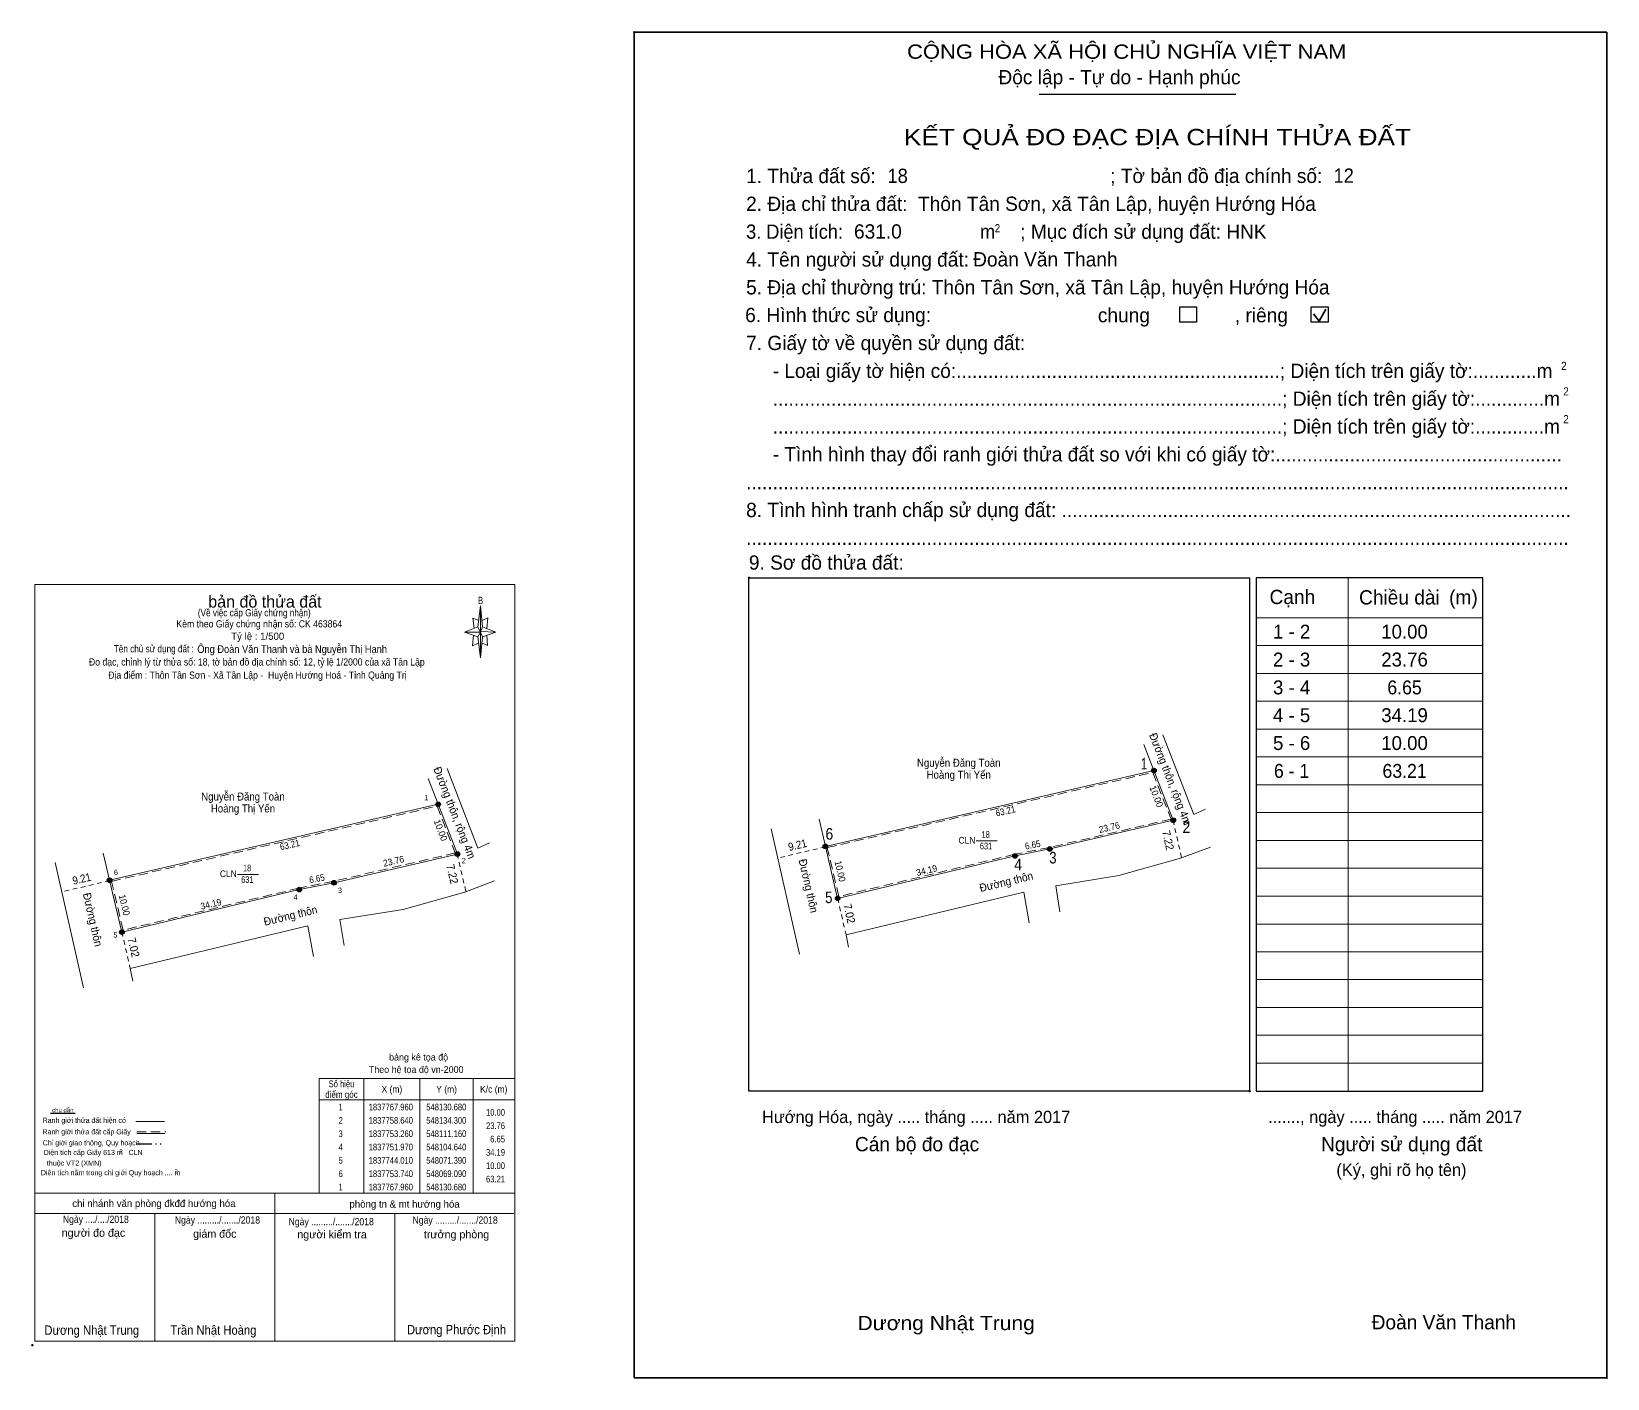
# Model space of a CAD drawing. Header units: metres. Extents: x 547529 to 548216, y 1837620 to 1837906.
# Drawn here: x 547920.3 to 548215.7, y 1837654 to 1837906.5 of the extents above; entities that cross this region are included whole.
import ezdxf
from ezdxf.enums import TextEntityAlignment as Align

# ---------------------------------------------------------------- set-up
doc = ezdxf.new("R2010")
doc.units = ezdxf.units.M
doc.header["$LTSCALE"] = 0.58
doc.header["$PDMODE"] = 32
doc.header["$PDSIZE"] = 0.29
for name, pattern in [('DASH_DOUBLE_DOT', [9.2, 5, -1.2, 0.3, -1.2, 0.3, -1.2]), ('MEDIUM_DASHED', [4.5, 3, -1.5]), ('SHORT_DASHED', [2.7, 1.5, -1.2])]:
    doc.linetypes.add(name, pattern=pattern)
for name, color, linetype, lineweight in [('1', 7, 'Continuous', 13), ('10', 7, 'Continuous', 13), ('11', 7, 'Continuous', 25), ('16', 7, 'Continuous', 25), ('2', 7, 'Continuous', 35), ('27', 7, 'Continuous', 13), ('5', 7, 'DASH_DOUBLE_DOT', 13), ('50', 7, 'Continuous', 25), ('63', 7, 'Continuous', 13), ('7', 7, 'Continuous', 13)]:
    doc.layers.add(name, color=color, linetype=linetype, lineweight=lineweight)
for name, color, linetype in [('36', 7, 'Continuous'), ('48', 7, 'Continuous'), ('52', 7, 'Continuous'), ('6', 7, 'Continuous'), ('9', 7, 'Continuous')]:
    doc.layers.add(name, color=color, linetype=linetype)

msp = doc.modelspace()

# ---------------------------------------------------------------- hatches: boundary and pattern name
at = {"layer": '11'}
for points in [[(548131.1147, 1837767.96, 1), (548130.2453, 1837767.96, 1)], [(547996.9247, 1837761.63, 1), (547996.0553, 1837761.63, 1)], [(548134.7347, 1837758.64, 1), (548133.8653, 1837758.64, 1)], [(548134.7347, 1837758.64, 1), (548133.8653, 1837758.64, 1)], [(548000.5447, 1837752.31, 1), (547999.6753, 1837752.31, 1)], [(548000.5447, 1837752.31, 1), (547999.6753, 1837752.31, 1)], [(548069.5247, 1837753.74, 1), (548068.6553, 1837753.74, 1)], [(548105.0747, 1837751.97, 1), (548104.2053, 1837751.97, 1)], [(548111.5947, 1837753.26, 1), (548110.7253, 1837753.26, 1)], [(547935.3347, 1837747.41, 1), (547934.4653, 1837747.41, 1)], [(547977.4047, 1837746.93, 1), (547976.5353, 1837746.93, 1)], [(547970.8847, 1837745.64, 1), (547970.0153, 1837745.64, 1)], [(548071.8247, 1837744.01, 1), (548070.9553, 1837744.01, 1)], [(547937.6347, 1837737.68, 1), (547936.7653, 1837737.68, 1)]]:
    msp.add_hatch(color=256, dxfattribs=at).paths.add_polyline_path(points)

# ---------------------------------------------------------------- linework, layer by layer
at = {"layer": '1', "lineweight": 25}
for p, q in [((548109.18, 1837894.75), (548146.05, 1837894.75)), ((548192.33, 1837707.9), (548192.33, 1837804.1)), ((548054.75, 1837723.49), (548054.75, 1837783.82))]:
    msp.add_line(p, q, dxfattribs=at)
at = {"layer": '1', "lineweight": 35}
for p, q in [((548160.6, 1837853.54), (548161.64, 1837852.19)), ((548161.64, 1837852.19), (548162.9, 1837854.45))]:
    msp.add_line(p, q, dxfattribs=at)
at = {"layer": '1'}
for p, q in [((548167.12, 1837804.1), (548167.12, 1837707.9)), ((548149.85, 1837796.59), (548179.04, 1837796.59)), ((548179.04, 1837796.59), (548192.33, 1837796.59)), ((548149.85, 1837791.37), (548179.04, 1837791.37)), ((548179.04, 1837791.37), (548192.33, 1837791.37)), ((548149.85, 1837786.16), (548179.04, 1837786.16)), ((548179.04, 1837786.16), (548192.33, 1837786.16)), ((548149.85, 1837780.94), (548179.04, 1837780.94)), ((548179.04, 1837780.94), (548192.33, 1837780.94)), ((548149.85, 1837775.72), (548179.04, 1837775.72)), ((548179.04, 1837775.72), (548192.33, 1837775.72)), ((548149.85, 1837770.51), (548179.04, 1837770.51)), ((548179.04, 1837770.51), (548192.33, 1837770.51)), ((548149.85, 1837765.29), (548179.04, 1837765.29)), ((548179.04, 1837765.29), (548192.33, 1837765.29)), ((548149.85, 1837760.07), (548179.04, 1837760.07)), ((548179.04, 1837760.07), (548192.33, 1837760.07)), ((548149.85, 1837754.85), (548179.04, 1837754.85)), ((548179.04, 1837754.85), (548192.33, 1837754.85)), ((548149.85, 1837749.64), (548179.04, 1837749.64)), ((548179.04, 1837749.64), (548192.33, 1837749.64)), ((548149.85, 1837744.42), (548179.04, 1837744.42)), ((548179.04, 1837744.42), (548192.33, 1837744.42)), ((548149.85, 1837739.2), (548179.04, 1837739.2)), ((548179.04, 1837739.2), (548192.33, 1837739.2)), ((548149.85, 1837733.99), (548179.04, 1837733.99)), ((548179.04, 1837733.99), (548192.33, 1837733.99)), ((548149.85, 1837728.77), (548179.04, 1837728.77)), ((548179.04, 1837728.77), (548192.33, 1837728.77)), ((548149.85, 1837723.55), (548179.04, 1837723.55)), ((548179.04, 1837723.55), (548192.33, 1837723.55)), ((548149.85, 1837718.34), (548179.04, 1837718.34)), ((548179.04, 1837718.34), (548192.33, 1837718.34)), ((548149.85, 1837713.12), (548179.04, 1837713.12)), ((548179.04, 1837713.12), (548192.33, 1837713.12))]:
    msp.add_line(p, q, dxfattribs=at)
at = {"layer": '1', "lineweight": 25}
for points in [[(548054.75, 1837783.82), (548054.75, 1837804.07), (548148.63, 1837804.07), (548148.63, 1837783.82), (548148.63, 1837723.49)], [(548192.33, 1837804.1), (548149.85, 1837804.1), (548149.85, 1837707.9), (548192.33, 1837707.9), (548192.33, 1837708.84)], [(548148.63, 1837723.49), (548148.63, 1837707.9), (548054.75, 1837707.9), (548054.75, 1837723.49)]]:
    msp.add_lwpolyline(points, dxfattribs=at)
at = {"layer": '1'}
msp.add_lwpolyline([(548130.68, 1837767.96), (548134.3, 1837758.64), (548111.16, 1837753.26), (548104.64, 1837751.97), (548071.39, 1837744.01), (548069.09, 1837753.74)], close=True, dxfattribs=at)
at = {"layer": '1', "linetype": 'MEDIUM_DASHED'}
msp.add_lwpolyline([(548130.49, 1837767.61), (548133.9, 1837758.85), (548111.1, 1837753.55), (548104.58, 1837752.26), (548071.61, 1837744.37), (548069.45, 1837753.52)], close=True, dxfattribs=at)
at = {"layer": '1'}
for p in [(548033.27, 1837906.32), (548054.75, 1837804.07), (548148.63, 1837707.9), (548215.57, 1837654.17)]:
    msp.add_point(p, dxfattribs=at)
at = {"layer": '10'}
for p, q in [((548132.35, 1837774.65), (548138.15, 1837759.73)), ((547998.16, 1837768.32), (548003.96, 1837753.4)), ((548138.15, 1837759.73), (548140.33, 1837760.73)), ((548058.9, 1837757.03), (548064.22, 1837733.56)), ((548003.96, 1837753.4), (548006.14, 1837754.4)), ((548135.67, 1837751.51), (548141.26, 1837753.61)), ((547924.71, 1837750.7), (547930.03, 1837727.23)), ((548124.12, 1837748.26), (548135.67, 1837751.51)), ((548001.48, 1837745.18), (548007.07, 1837747.28)), ((548112.27, 1837746.35), (548124.12, 1837748.26)), ((547989.93, 1837741.93), (548001.48, 1837745.18)), ((548072.96, 1837737.17), (548106.27, 1837745.16)), ((548106.27, 1837745.16), (548107.28, 1837739.41)), ((548112.27, 1837746.35), (548113.06, 1837741.49)), ((547978.08, 1837740.02), (547989.93, 1837741.93)), ((547938.77, 1837730.84), (547972.08, 1837738.83)), ((547972.08, 1837738.83), (547973.09, 1837733.08)), ((547978.08, 1837740.02), (547978.87, 1837735.16)), ((548072.96, 1837737.17), (548073.42, 1837734.84)), ((547938.77, 1837730.84), (547939.23, 1837728.51))]:
    msp.add_line(p, q, dxfattribs=at)
at = {"layer": '10', "linetype": 'SHORT_DASHED'}
for p, q in [((548134.25, 1837758.63), (548135.89, 1837751.59)), ((548069.11, 1837753.67), (548060.14, 1837751.55)), ((548000.06, 1837752.3), (548001.7, 1837745.26)), ((547934.92, 1837747.34), (547925.95, 1837745.22)), ((548071.39, 1837744.01), (548072.96, 1837737.17)), ((547937.2, 1837737.68), (547938.77, 1837730.84))]:
    msp.add_line(p, q, dxfattribs=at)
at = {"layer": '10'}
for points in [[(548134.3, 1837758.64), (548111.16, 1837753.26), (548104.64, 1837751.97), (548071.39, 1837744.01), (548069.09, 1837753.74), (548130.68, 1837767.96)], [(548000.11, 1837752.31), (547976.97, 1837746.93), (547970.45, 1837745.64), (547937.2, 1837737.68), (547934.9, 1837747.41), (547996.49, 1837761.63)]]:
    msp.add_lwpolyline(points, close=True, dxfattribs=at)
at = {"layer": '11'}
for centre in [(548130.68, 1837767.96), (547996.49, 1837761.63), (548134.3, 1837758.64), (548134.3, 1837758.64), (548000.11, 1837752.31), (548000.11, 1837752.31), (548069.09, 1837753.74), (548104.64, 1837751.97), (548111.16, 1837753.26), (547934.9, 1837747.41), (547976.97, 1837746.93), (547970.45, 1837745.64), (548071.39, 1837744.01), (547937.2, 1837737.68)]:
    msp.add_circle(centre, 0.4347, dxfattribs=at)
at = {"layer": '16'}
msp.add_line((547928.42, 1837703.69), (547923.8, 1837703.69), dxfattribs=at)
at = {"layer": '2'}
msp.add_lwpolyline([(548033.27, 1837906.32), (548215.57, 1837906.32), (548215.57, 1837654.17), (548033.27, 1837654.17)], close=True, dxfattribs=at)
at = {"layer": '27'}
for p, q in [((548130.68, 1837767.96), (548128.79, 1837772.82)), ((547996.49, 1837761.63), (547994.6, 1837766.49)), ((548069.09, 1837753.74), (548067.9, 1837758.82)), ((547934.9, 1837747.41), (547933.71, 1837752.49))]:
    msp.add_line(p, q, dxfattribs=at)
at = {"layer": '5', "linetype": 'Continuous'}
for p, q in [((547939.8, 1837702.2), (547945.18, 1837702.2)), ((547940, 1837699.96), (547945.27, 1837699.96))]:
    msp.add_line(p, q, dxfattribs=at)
at = {"layer": '5', "linetype": 'MEDIUM_DASHED'}
msp.add_line((547940, 1837700.28), (547945.44, 1837700.28), dxfattribs=at)
at = {"layer": '5', "lineweight": 25}
msp.add_line((547939.9, 1837697.99), (547945.14, 1837697.99), dxfattribs=at)
at = {"layer": '50'}
for points in [[(548135.56, 1837854.89), (548138.69, 1837854.89), (548138.69, 1837851.97), (548135.56, 1837851.97)], [(548160.19, 1837854.89), (548163.33, 1837854.89), (548163.33, 1837851.97), (548160.19, 1837851.97)]]:
    msp.add_lwpolyline(points, close=True, dxfattribs=at)
at = {"layer": '63'}
for p, q in [((548097.38, 1837754.78), (548101.29, 1837754.78)), ((547982.57, 1837710.24), (547982.57, 1837688.74)), ((547993.07, 1837710.24), (547993.07, 1837688.74)), ((548003.07, 1837710.24), (548003.07, 1837688.74)), ((547974.17, 1837706.24), (548010.87, 1837706.24))]:
    msp.add_line(p, q, dxfattribs=at)
msp.add_lwpolyline([(547974.17, 1837710.24), (548010.87, 1837710.24), (548010.87, 1837688.74), (547974.17, 1837688.74)], close=True, dxfattribs=at)
at = {"layer": '7'}
for p, q in [((548003.92, 1837794.91), (548004.42, 1837798.81)), ((548003.92, 1837793.01), (548001.42, 1837793.91)), ((548004.82, 1837794.91), (548007.32, 1837793.91)), ((548004.82, 1837793.01), (548004.42, 1837789.11)), ((548005.72, 1837791.41), (548004.72, 1837791.81)), ((548005.62, 1837793.31), (548005.72, 1837791.41)), ((547958.9, 1837748.5), (547962.81, 1837748.5)), ((547920.87, 1837688.74), (548010.87, 1837688.74)), ((547920.87, 1837688.74), (548010.87, 1837688.74)), ((547920.87, 1837688.74), (548010.87, 1837688.74)), ((547965.87, 1837661.04), (547965.87, 1837688.74)), ((547920.87, 1837684.94), (548010.67, 1837684.94)), ((547943.37, 1837661.04), (547943.37, 1837684.94)), ((547988.37, 1837661.04), (547988.37, 1837684.94)), ((548010.87, 1837661.04), (547920.87, 1837661.04))]:
    msp.add_line(p, q, dxfattribs=at)
for points in [[(547920.87, 1837802.84), (548010.87, 1837802.84), (548010.87, 1837661.04), (547920.87, 1837661.04)], [(548004.42, 1837798.81), (548004.82, 1837794.91), (548004.42, 1837793.91)], [(548004.42, 1837793.91), (548001.42, 1837793.91), (548003.92, 1837794.91), (548004.82, 1837793.01), (548007.32, 1837793.91), (548004.42, 1837794.01)], [(548004.42, 1837793.91), (548004.42, 1837789.11), (548003.92, 1837793.01)]]:
    msp.add_lwpolyline(points, close=True, dxfattribs=at)
for points in [[(548004.42, 1837793.91), (548003.92, 1837794.91), (548001.42, 1837793.91)], [(548004.12, 1837796.11), (548003.02, 1837796.51), (548003.22, 1837794.61)], [(548004.42, 1837793.91), (548004.82, 1837793.01), (548007.32, 1837793.91)], [(548004.72, 1837796.11), (548005.82, 1837796.61), (548005.62, 1837794.61)], [(548003.12, 1837793.31), (548002.92, 1837791.31), (548004.02, 1837791.81)]]:
    msp.add_lwpolyline(points, dxfattribs=at)
at = {"layer": '7', "linetype": 'MEDIUM_DASHED'}
msp.add_lwpolyline([(547999.71, 1837752.52), (547976.91, 1837747.22), (547970.39, 1837745.93), (547937.42, 1837738.04), (547935.26, 1837747.19), (547996.3, 1837761.28)], close=True, dxfattribs=at)
at = {"layer": '7'}
msp.add_point((547920.4, 1837660.26), dxfattribs=at)

# ---------------------------------------------------------------- texts
at = {"layer": '1'}
for s, height, width, p in [('CỘNG HÒA XÃ HỘI CHỦ NGHĨA VIỆT NAM', 2.678, 1.15, (548084.4, 1837901.36)), ('3. Diện tích:', 2.678, 0.95, (548054.23, 1837867.62)), ('m', 2.678, 0.95, (548098.08, 1837867.62)), ('2', 1.53, 0.9, (548100.83, 1837868.84)), ('2', 1.53, 0.9, (548207.02, 1837843.04)), ('2', 1.53, 0.9, (548207.43, 1837838.26)), ('2', 1.53, 0.9, (548207.43, 1837833.05)), ('Dương Nhật Trung', 2.678, 1.1, (548075.11, 1837663.08))]:
    msp.add_text(s, height=height, dxfattribs=dict(at, width=width)).set_placement(p)
for s, height, p in [('Độc lập - Tự do - Hạnh phúc', 2.678, (548101.53, 1837896.58)), ('1. Thửa đất số:', 2.678, (548054.23, 1837878.06)), ('; Tờ bản đồ địa chính số:', 2.678, (548122.48, 1837878.08)), ('2. Địa chỉ thửa đất:', 2.678, (548054.23, 1837872.84)), ('; Mục đích sử dụng đất: HNK', 2.678, (548105.62, 1837867.62)), ('4. Tên người sử dụng đất:', 2.678, (548054.23, 1837862.41)), ('5. Địa chỉ thường trú: Thôn Tân Sơn, xã Tân Lập, huyện Hướng Hóa', 2.678, (548054.23, 1837857.19)), ('chung                , riêng', 2.678, (548120.18, 1837851.97)), ('7. Giấy tờ về quyền sử dụng đất:', 2.678, (548054.23, 1837846.76)), ('     - Loại giấy tờ hiện có:.............................................................; Diện tích trên giấy tờ:............m', 2.678, (548054.23, 1837841.54)), ('     ................................................................................................; Diện tích trên giấy tờ:.............m', 2.678, (548054.23, 1837836.32)), ('     ................................................................................................; Diện tích trên giấy tờ:.............m', 2.678, (548054.23, 1837831.11)), ('     - Tình hình thay đổi ranh giới thửa đất so với khi có giấy tờ:......................................................', 2.678, (548054.23, 1837825.89)), ('...........................................................................................................................................................', 2.678, (548054.23, 1837820.67)), ('8. Tình hình tranh chấp sử dụng đất: ................................................................................................', 2.678, (548054.23, 1837815.46)), ('...........................................................................................................................................................', 2.678, (548054.23, 1837810.24)), ('9. Sơ đồ thửa đất:', 2.678, (548054.75, 1837805.61)), ('Cạnh', 2.678, (548152.36, 1837799.16)), ('Chiều dài', 2.678, (548169.14, 1837799.08)), ('(m)', 2.678, (548186.03, 1837799.11)), ('Hướng Hóa, ngày ..... tháng ..... năm 2017', 2.295, (548057.2, 1837701.9)), ('......., ngày ..... tháng ..... năm 2017', 2.295, (548152.11, 1837701.9)), ('Cán bộ đo đạc', 2.678, (548074.63, 1837696.6)), ('Người sử dụng đất', 2.678, (548162.02, 1837696.6)), ('(Ký, ghi rõ họ tên)', 2.295, (548164.89, 1837691.99))]:
    msp.add_text(s, height=height, dxfattribs=at).set_placement(p)
for s, height, width, p in [('KẾT QUẢ ĐO ĐẠC ĐỊA CHÍNH THỬA ĐẤT', 3.061, 1.2, (548131.345, 1837885.15)), ('CLN', 1.25, 0.95, (548095.635, 1837754.27)), ('18', 1.25, 0.8, (548099.15, 1837755.35)), ('631', 1.25, 0.8, (548099.2, 1837753.19))]:
    msp.add_text(s, height=height, dxfattribs=dict(at, width=width)).set_placement(p, align=Align.CENTER)
at = {"layer": '10'}
for s, rotation, width, p in [('Đường thôn, rộng 4m', 291.227, 0.95, (548129.75, 1837774.64)), ('Đường thôn, rộng 4m', 291.227, 0.95, (547995.56, 1837768.31)), ('7.22', 283.089, 0.95, (548132.19, 1837756.53)), ('9.21', 13.3, 0.9, (548062.32, 1837752.87)), ('7.22', 283.089, 0.95, (547998, 1837750.2)), ('Đường thôn', 282.762, 0.95, (548064.06, 1837751.19)), ('9.21', 13.3, 0.9, (547928.13, 1837746.54)), ('Đường thôn', 13.463, 0.95, (548098.18, 1837745.19)), ('Đường thôn', 282.762, 0.95, (547929.87, 1837744.86)), ('Đường thôn', 13.463, 0.95, (547963.99, 1837738.86)), ('7.02', 282.927, 0.95, (548072.44, 1837742.79)), ('7.02', 282.927, 0.95, (547938.25, 1837736.46))]:
    msp.add_text(s, height=1.5, rotation=rotation, dxfattribs=dict(at, width=width)).set_placement(p)
at = {"layer": '16', "width": 0.8}
for p in [(547937.03, 1837696.2), (547947.37, 1837692.5)]:
    msp.add_text('2', height=0.8, dxfattribs=at).set_placement(p, align=Align.CENTER)
at = {"layer": '36', "width": 0.9}
for s, p in [('Nguyễn Đăng Toàn', (548094.085, 1837768.67)), ('Hoàng Thị Yến', (548094.085, 1837766.43)), ('Nguyễn Đăng Toàn', (547959.895, 1837762.34)), ('Hoàng Thị Yến', (547959.895, 1837760.1))]:
    msp.add_text(s, height=1.5, dxfattribs=at).set_placement(p, align=Align.CENTER)
at = {"layer": '48'}
msp.add_text('6. Hình thức sử dụng:', height=2.678, dxfattribs=at).set_placement((548054.05, 1837852))
at = {"layer": '5'}
for s, height, width, p in [('Ranh giới thửa đất hiện có ', 0.96, 0.9, (547930.325, 1837701.93)), ('chú dẫn', 0.7999, 1.05, (547926.12, 1837703.93)), ('Ranh giới thửa đất cấp Giấy', 0.96, 0.9, (547930.58, 1837699.78)), ('Chỉ giới giao thông, Quy hoạch', 0.96, 0.9, (547931.44, 1837697.71)), ('Diện tích cấp Giấy 613 m   CLN', 0.96, 0.9, (547931.815, 1837695.91)), ('thuộc VT2 (XMN)', 0.96, 0.95, (547928.255, 1837693.91)), ('Diện tích nằm trong chỉ giới Quy hoạch .... m', 0.96, 0.9, (547935.085, 1837692.12))]:
    msp.add_text(s, height=height, dxfattribs=dict(at, width=width)).set_placement(p, align=Align.CENTER)
at = {"layer": '52'}
for s, p in [('1 - 2', (548156.505, 1837792.68)), ('10.00', (548177.665, 1837792.68)), ('2 - 3', (548156.495, 1837787.46)), ('23.76', (548177.675, 1837787.46)), ('3 - 4', (548156.5, 1837782.24)), ('4 - 5', (548156.5, 1837777.03)), ('34.19', (548177.675, 1837777.03)), ('5 - 6', (548156.5, 1837771.81)), ('10.00', (548177.665, 1837771.81))]:
    msp.add_text(s, height=2.608, dxfattribs=at).set_placement(p, align=Align.CENTER)
at = {"layer": '52', "width": 0.95}
for s, p in [('6.65', (548177.67, 1837782.24)), ('6 - 1', (548156.5, 1837766.59)), ('63.21', (548177.675, 1837766.59))]:
    msp.add_text(s, height=2.608, dxfattribs=at).set_placement(p, align=Align.CENTER)
at = {"layer": '6', "width": 0.95}
for s, p in [('18', (548080.75, 1837878.08)), ('12', (548164.37, 1837878.12))]:
    msp.add_text(s, height=2.678, dxfattribs=at).set_placement(p)
at = {"layer": '6'}
for s, p in [('Thôn Tân Sơn, xã Tân Lập, huyện Hướng Hóa', (548086.46, 1837872.85)), ('631.0', (548074.45, 1837867.66)), ('Đoàn Văn Thanh', (548096.79, 1837862.44)), ('Đoàn Văn Thanh', (548171.5, 1837663.23))]:
    msp.add_text(s, height=2.678, dxfattribs=at).set_placement(p)
at = {"layer": '63'}
for p in [(548130.5653, 1837762.8813), (547996.3753, 1837756.5513)]:
    msp.add_text('10.00', height=1.25, rotation=291.227, dxfattribs=at).set_placement(p, align=Align.CENTER)
for s, rotation, width, p in [('63.21', 13.001, 0.9, (548103.0044, 1837759.7558)), ('23.76', 13.089, 0.95, (548122.4635, 1837756.7026)), ('63.21', 13.001, 0.9, (547968.8144, 1837753.4258)), ('6.65', 11.192, 0.9, (548108.0737, 1837753.4216)), ('23.76', 13.089, 0.95, (547988.2735, 1837750.3726)), ('10.00', 283.3, 0.95, (548071.2518, 1837748.9488)), ('34.19', 13.463, 0.95, (548088.2195, 1837748.6447)), ('6.65', 11.192, 0.9, (547973.8837, 1837747.0916)), ('10.00', 283.3, 0.95, (547937.0618, 1837742.6188)), ('34.19', 13.463, 0.95, (547954.0295, 1837742.3147))]:
    msp.add_text(s, height=1.25, rotation=rotation, dxfattribs=dict(at, width=width)).set_placement(p, align=Align.CENTER)
for s, width, p in [('điểm góc', 0.9, (547978.37, 1837706.62)), ('Số hiệu', 0.85, (547978.37, 1837708.62)), ('X (m)', 0.95, (547987.82, 1837707.62)), ('Y (m)', 0.95, (547998.075, 1837707.62)), ('K/c (m)', 0.95, (548006.915, 1837707.62)), (' 1', 0.75, (547978.02, 1837704.27)), ('1837767.960', 0.85, (547987.62, 1837704.27)), ('548130.680', 0.85, (547998.02, 1837704.27)), (' 2', 0.85, (547978.025, 1837701.77)), ('1837758.640', 0.85, (547987.62, 1837701.77)), ('548134.300', 0.85, (547998.02, 1837701.77)), (' 3', 0.8, (547978.015, 1837699.27)), ('1837753.260', 0.85, (547987.62, 1837699.27)), ('548111.160', 0.85, (547998.02, 1837699.27)), (' 4', 0.85, (547978.02, 1837696.77)), ('1837751.970', 0.85, (547987.62, 1837696.77)), ('548104.640', 0.85, (547998.02, 1837696.77)), (' 5', 0.8, (547978.025, 1837694.27)), ('1837744.010', 0.85, (547987.62, 1837694.27)), ('548071.390', 0.85, (547998.02, 1837694.27)), (' 6', 0.85, (547978.025, 1837691.77)), (' 1', 0.75, (547978.02, 1837689.27)), ('1837753.740', 0.85, (547987.62, 1837691.77)), ('1837767.960', 0.85, (547987.62, 1837689.27)), ('548069.090', 0.85, (547998.02, 1837691.77)), ('548130.680', 0.85, (547998.02, 1837689.27))]:
    msp.add_text(s, height=1.25, dxfattribs=dict(at, width=width)).set_placement(p, align=Align.CENTER)
at = {"layer": '63', "width": 0.85}
for s, p in [('10.00', (548009.02, 1837703.27)), ('23.76', (548009.02, 1837700.77)), ('6.65', (548009.02, 1837698.27)), ('34.19', (548009.02, 1837695.77)), ('10.00', (548009.02, 1837693.27)), ('63.21', (548009.02, 1837690.77))]:
    msp.add_text(s, height=1.25, dxfattribs=at).set_placement(p, align=Align.RIGHT)
at = {"layer": '7'}
for s, height, p in [('bản đồ thửa đất', 2.25, (547964.015, 1837798.5)), ('Tỷ lệ : 1/500', 1.35, (547962.665, 1837792.46)), ('bảng kê tọa độ', 1.25, (547992.825, 1837713.62)), ('Theo hệ tọa độ vn-2000', 1.25, (547992.375, 1837711.3)), ('chi nhánh văn phòng đkđđ hướng hóa', 1.35, (547943.2, 1837686.16)), ('phòng tn & mt hướng hóa', 1.35, (547990.195, 1837686.04)), ('người đo đạc', 1.5, (547931.865, 1837680.58)), ('giám đốc', 1.5, (547954.615, 1837680.4)), ('người kiểm tra', 1.5, (547976.595, 1837680.28)), ('trưởng phòng', 1.5, (547999.935, 1837680.28))]:
    msp.add_text(s, height=height, dxfattribs=at).set_placement(p, align=Align.CENTER)
for s, height, width, p in [('B', 1.378, 0.75, (548004.455, 1837799.16)), ('(Về việc cấp Giấy chứng nhận)', 1.35, 0.85, (547962.02, 1837796.86)), ('Kèm theo Giấy chứng nhận số: CK 463864', 1.35, 0.9, (547962.945, 1837794.78)), ('Tên chủ sử dụng đất :', 1.35, 0.85, (547943.185, 1837790.11)), ('Đo đạc, chỉnh lý từ thửa số: 18, tờ bản đồ địa chính số: 12, tỷ lệ 1/2000 của xã Tân Lập', 1.35, 0.9, (547962.495, 1837787.64)), ('Địa điểm : Thôn Tân Sơn - Xã Tân Lập -  Huyện Hướng Hoá - Tỉnh Quảng Trị ', 1.35, 0.9, (547962.835, 1837785.17)), ('18', 1.25, 0.8, (547960.67, 1837749.07)), ('CLN', 1.25, 0.95, (547957.155, 1837747.99)), ('631', 1.25, 0.8, (547960.72, 1837746.91)), ('Ngày ..../..../2018', 1.35, 0.9, (547932.31, 1837683.18)), ('Ngày ........./......./2018', 1.35, 0.9, (547955.11, 1837683.05)), ('Ngày ........./......./2018', 1.35, 0.9, (547999.67, 1837683.04)), ('Ngày ........./......./2018', 1.35, 0.9, (547976.44, 1837682.74)), ('Dương Nhật Trung', 1.75, 0.9, (547931.55, 1837662.21)), ('Trần Nhật Hoàng', 1.75, 0.9, (547954.345, 1837662.22)), ('Dương Phước Định', 1.75, 0.9, (547999.935, 1837662.31))]:
    msp.add_text(s, height=height, dxfattribs=dict(at, width=width)).set_placement(p, align=Align.CENTER)
at = {"layer": '7', "width": 0.9}
msp.add_text('Ông Đoàn Văn Thanh và bà Nguyễn Thị Hạnh', height=1.44, dxfattribs=at).set_placement((547951.34, 1837790))
at = {"layer": '9'}
for s, height, width, p in [('1', 2.174, 0.75, (548128.835, 1837768.17)), ('1', 1, 0.85, (547994.255, 1837762.38)), ('2', 2.174, 0.9, (548136.76, 1837756.25)), ('6', 2.174, 0.9, (548069.83, 1837755.01)), ('3', 2.174, 0.85, (548111.745, 1837750.54)), ('6', 1, 0.9, (547936.075, 1837748.37)), ('2', 1, 0.9, (548001.285, 1837750.59)), ('4', 2.174, 0.9, (548105.23, 1837749.26)), ('4', 1, 0.9, (547969.76, 1837743.73)), ('3', 1, 0.9, (547978.08, 1837745.01)), ('5', 2.174, 0.85, (548069.725, 1837743.11)), ('5', 1, 0.9, (547935.985, 1837736.65))]:
    msp.add_text(s, height=height, dxfattribs=dict(at, width=width)).set_placement(p, align=Align.CENTER)

doc.saveas('drawing.dxf')
